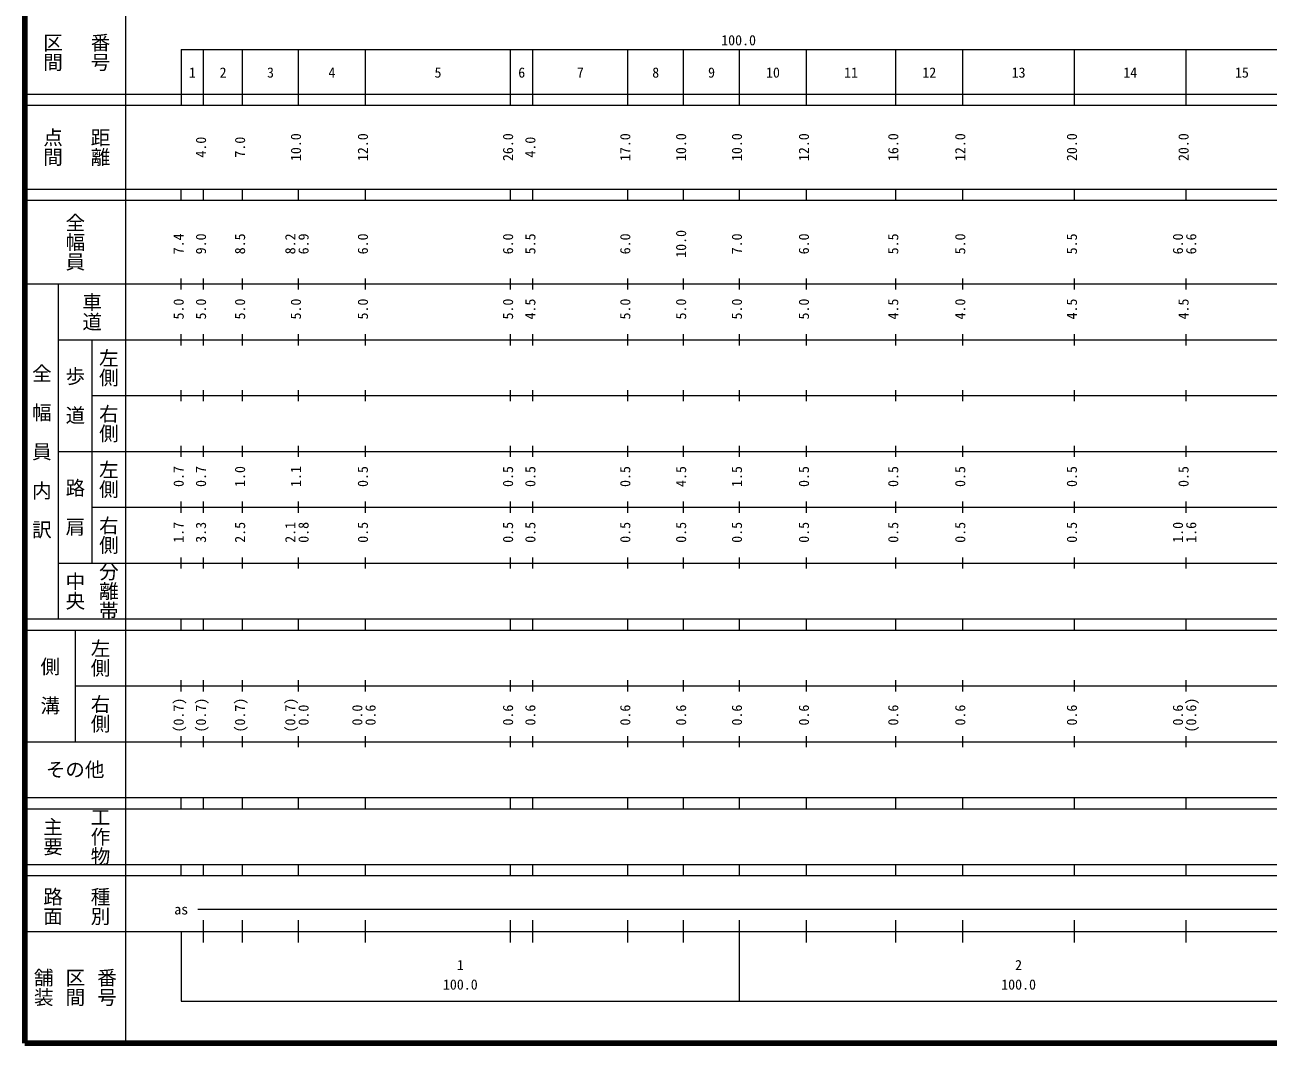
# Model space of a CAD drawing. Units: millimetres on the paper, enlarged 1000 times. Extents: x 40000 to 680000, y 20000 to 380000.
# Drawn here: x 40000 to 262699, y 20000 to 202409 of the extents above; entities that cross this region are included whole.
import ezdxf
from ezdxf.enums import TextEntityAlignment as Align

# ---------------------------------------------------------------- set-up
doc = ezdxf.new("R2010")
doc.units = ezdxf.units.MM
doc.header["$LTSCALE"] = 1000
doc.layers.add('M-TTL', color=2, linetype='Continuous', lineweight=140)
doc.layers.add('M-TTL-BAND', color=7, linetype='Continuous', lineweight=13)
doc.styles.add('@ＭＳ ゴシック', font='')
doc.styles.add('ＭＳ ゴシック', font='')
doc.styles.get('@ＭＳ ゴシック').set_extended_font_data('@MS Gothic')
doc.styles.get('ＭＳ ゴシック').set_extended_font_data('MS Gothic')

msp = doc.modelspace()

# ---------------------------------------------------------------- linework, layer by layer
at = {"layer": 'M-TTL'}
for p, q in [((40000, 380000), (40000, 20000)), ((40000, 20000), (680000, 20000))]:
    msp.add_line(p, q, dxfattribs=at)
at = {"layer": 'M-TTL-BAND'}
for p, q in [((58000, 370000), (58000, 20000)), ((68000, 198000), (579000, 198000)), ((68000, 198000), (68000, 188000)), ((72000, 188000), (72000, 198000)), ((79000, 188000), (79000, 198000)), ((89000, 188000), (89000, 198000)), ((101000, 188000), (101000, 198000)), ((127000, 188000), (127000, 198000)), ((131000, 188000), (131000, 198000)), ((148000, 188000), (148000, 198000)), ((158000, 188000), (158000, 198000)), ((168000, 188000), (168000, 198000)), ((180000, 188000), (180000, 198000)), ((196000, 188000), (196000, 198000)), ((208000, 188000), (208000, 198000)), ((228000, 188000), (228000, 198000)), ((248000, 188000), (248000, 198000)), ((40000, 190000), (579000, 190000)), ((40000, 188000), (579000, 188000)), ((40000, 173000), (579000, 173000)), ((68000, 171000), (68000, 173000)), ((72000, 171000), (72000, 173000)), ((79000, 171000), (79000, 173000)), ((89000, 171000), (89000, 173000)), ((101000, 171000), (101000, 173000)), ((127000, 171000), (127000, 173000)), ((131000, 171000), (131000, 173000)), ((148000, 171000), (148000, 173000)), ((158000, 171000), (158000, 173000)), ((168000, 171000), (168000, 173000)), ((180000, 171000), (180000, 173000)), ((196000, 171000), (196000, 173000)), ((208000, 171000), (208000, 173000)), ((228000, 171000), (228000, 173000)), ((248000, 171000), (248000, 173000)), ((40000, 171000), (579000, 171000)), ((40000, 156000), (579000, 156000)), ((46000, 96000), (46000, 156000)), ((68000, 155000), (68000, 157000)), ((72000, 155000), (72000, 157000)), ((79000, 155000), (79000, 157000)), ((89000, 155000), (89000, 157000)), ((101000, 155000), (101000, 157000)), ((127000, 155000), (127000, 157000)), ((131000, 155000), (131000, 157000)), ((148000, 155000), (148000, 157000)), ((158000, 155000), (158000, 157000)), ((168000, 155000), (168000, 157000)), ((180000, 155000), (180000, 157000)), ((196000, 155000), (196000, 157000)), ((208000, 155000), (208000, 157000)), ((228000, 155000), (228000, 157000)), ((248000, 155000), (248000, 157000)), ((68000, 145000), (68000, 147000)), ((72000, 145000), (72000, 147000)), ((79000, 145000), (79000, 147000)), ((89000, 145000), (89000, 147000)), ((101000, 145000), (101000, 147000)), ((127000, 145000), (127000, 147000)), ((131000, 145000), (131000, 147000)), ((148000, 145000), (148000, 147000)), ((158000, 145000), (158000, 147000)), ((168000, 145000), (168000, 147000)), ((180000, 145000), (180000, 147000)), ((196000, 145000), (196000, 147000)), ((208000, 145000), (208000, 147000)), ((228000, 145000), (228000, 147000)), ((248000, 145000), (248000, 147000)), ((46000, 146000), (579000, 146000)), ((52000, 146000), (52000, 106000)), ((52000, 136000), (579000, 136000)), ((68000, 135000), (68000, 137000)), ((72000, 135000), (72000, 137000)), ((79000, 135000), (79000, 137000)), ((89000, 135000), (89000, 137000)), ((101000, 135000), (101000, 137000)), ((127000, 135000), (127000, 137000)), ((131000, 135000), (131000, 137000)), ((148000, 135000), (148000, 137000)), ((158000, 135000), (158000, 137000)), ((168000, 135000), (168000, 137000)), ((180000, 135000), (180000, 137000)), ((196000, 135000), (196000, 137000)), ((208000, 135000), (208000, 137000)), ((228000, 135000), (228000, 137000)), ((248000, 135000), (248000, 137000)), ((68000, 125000), (68000, 127000)), ((72000, 125000), (72000, 127000)), ((79000, 125000), (79000, 127000)), ((89000, 125000), (89000, 127000)), ((101000, 125000), (101000, 127000)), ((127000, 125000), (127000, 127000)), ((131000, 125000), (131000, 127000)), ((148000, 125000), (148000, 127000)), ((158000, 125000), (158000, 127000)), ((168000, 125000), (168000, 127000)), ((180000, 125000), (180000, 127000)), ((196000, 125000), (196000, 127000)), ((208000, 125000), (208000, 127000)), ((228000, 125000), (228000, 127000)), ((248000, 125000), (248000, 127000)), ((46000, 126000), (579000, 126000)), ((52000, 116000), (579000, 116000)), ((68000, 115000), (68000, 117000)), ((72000, 115000), (72000, 117000)), ((79000, 115000), (79000, 117000)), ((89000, 115000), (89000, 117000)), ((101000, 115000), (101000, 117000)), ((127000, 115000), (127000, 117000)), ((131000, 115000), (131000, 117000)), ((148000, 115000), (148000, 117000)), ((158000, 115000), (158000, 117000)), ((168000, 115000), (168000, 117000)), ((180000, 115000), (180000, 117000)), ((196000, 115000), (196000, 117000)), ((208000, 115000), (208000, 117000)), ((228000, 115000), (228000, 117000)), ((248000, 115000), (248000, 117000)), ((68000, 105000), (68000, 107000)), ((72000, 105000), (72000, 107000)), ((79000, 105000), (79000, 107000)), ((89000, 105000), (89000, 107000)), ((101000, 105000), (101000, 107000)), ((127000, 105000), (127000, 107000)), ((131000, 105000), (131000, 107000)), ((148000, 105000), (148000, 107000)), ((158000, 105000), (158000, 107000)), ((168000, 105000), (168000, 107000)), ((180000, 105000), (180000, 107000)), ((196000, 105000), (196000, 107000)), ((208000, 105000), (208000, 107000)), ((228000, 105000), (228000, 107000)), ((248000, 105000), (248000, 107000)), ((46000, 106000), (579000, 106000)), ((40000, 96000), (579000, 96000)), ((68000, 94000), (68000, 96000)), ((72000, 94000), (72000, 96000)), ((79000, 94000), (79000, 96000)), ((89000, 94000), (89000, 96000)), ((101000, 94000), (101000, 96000)), ((127000, 94000), (127000, 96000)), ((131000, 94000), (131000, 96000)), ((148000, 94000), (148000, 96000)), ((158000, 94000), (158000, 96000)), ((168000, 94000), (168000, 96000)), ((180000, 94000), (180000, 96000)), ((196000, 94000), (196000, 96000)), ((208000, 94000), (208000, 96000)), ((228000, 94000), (228000, 96000)), ((248000, 94000), (248000, 96000)), ((40000, 94000), (579000, 94000)), ((49000, 94000), (49000, 74000)), ((68000, 83000), (68000, 85000)), ((72000, 83000), (72000, 85000)), ((79000, 83000), (79000, 85000)), ((89000, 83000), (89000, 85000)), ((101000, 83000), (101000, 85000)), ((127000, 83000), (127000, 85000)), ((131000, 83000), (131000, 85000)), ((148000, 83000), (148000, 85000)), ((158000, 83000), (158000, 85000)), ((168000, 83000), (168000, 85000)), ((180000, 83000), (180000, 85000)), ((196000, 83000), (196000, 85000)), ((208000, 83000), (208000, 85000)), ((228000, 83000), (228000, 85000)), ((248000, 83000), (248000, 85000)), ((49000, 84000), (579000, 84000)), ((40000, 74000), (579000, 74000)), ((68000, 73000), (68000, 75000)), ((72000, 73000), (72000, 75000)), ((79000, 73000), (79000, 75000)), ((89000, 73000), (89000, 75000)), ((101000, 73000), (101000, 75000)), ((127000, 73000), (127000, 75000)), ((131000, 73000), (131000, 75000)), ((148000, 73000), (148000, 75000)), ((158000, 73000), (158000, 75000)), ((168000, 73000), (168000, 75000)), ((180000, 73000), (180000, 75000)), ((196000, 73000), (196000, 75000)), ((208000, 73000), (208000, 75000)), ((228000, 73000), (228000, 75000)), ((248000, 73000), (248000, 75000)), ((40000, 64000), (579000, 64000)), ((68000, 62000), (68000, 64000)), ((72000, 62000), (72000, 64000)), ((79000, 62000), (79000, 64000)), ((89000, 62000), (89000, 64000)), ((101000, 62000), (101000, 64000)), ((127000, 62000), (127000, 64000)), ((131000, 62000), (131000, 64000)), ((148000, 62000), (148000, 64000)), ((158000, 62000), (158000, 64000)), ((168000, 62000), (168000, 64000)), ((180000, 62000), (180000, 64000)), ((196000, 62000), (196000, 64000)), ((208000, 62000), (208000, 64000)), ((228000, 62000), (228000, 64000)), ((248000, 62000), (248000, 64000)), ((40000, 62000), (579000, 62000)), ((40000, 52000), (579000, 52000)), ((68000, 50000), (68000, 52000)), ((72000, 50000), (72000, 52000)), ((79000, 50000), (79000, 52000)), ((89000, 50000), (89000, 52000)), ((101000, 50000), (101000, 52000)), ((127000, 50000), (127000, 52000)), ((131000, 50000), (131000, 52000)), ((148000, 50000), (148000, 52000)), ((158000, 50000), (158000, 52000)), ((168000, 50000), (168000, 52000)), ((180000, 50000), (180000, 52000)), ((196000, 50000), (196000, 52000)), ((208000, 50000), (208000, 52000)), ((228000, 50000), (228000, 52000)), ((248000, 50000), (248000, 52000)), ((40000, 50000), (579000, 50000)), ((71000, 44000), (560000, 44000)), ((72000, 38000), (72000, 42000)), ((79000, 38000), (79000, 42000)), ((89000, 38000), (89000, 42000)), ((101000, 38000), (101000, 42000)), ((127000, 38000), (127000, 42000)), ((131000, 38000), (131000, 42000)), ((148000, 38000), (148000, 42000)), ((158000, 38000), (158000, 42000)), ((168000, 27500), (168000, 42000)), ((180000, 38000), (180000, 42000)), ((196000, 38000), (196000, 42000)), ((208000, 38000), (208000, 42000)), ((228000, 38000), (228000, 42000)), ((248000, 38000), (248000, 42000)), ((40000, 40000), (579000, 40000)), ((68000, 40000), (68000, 27500)), ((68000, 27500), (579000, 27500))]:
    msp.add_line(p, q, dxfattribs=at)

# ---------------------------------------------------------------- texts
at = {"layer": 'M-TTL-BAND', "style": '@ＭＳ ゴシック'}
for s, p in [('区間', (45000, 197500)), ('番号', (53500, 197500)), ('点間', (45000, 180500)), ('距離', (53500, 180500)), ('全幅員', (49000, 163500)), ('車道', (52000, 151000)), ('左側', (55000, 141000)), ('全\u3000幅\u3000員\u3000内\u3000訳', (43000, 126000)), ('歩\u3000道', (49000, 136000)), ('右側', (55000, 131000)), ('左側', (55000, 121000)), ('路\u3000肩', (49000, 116000)), ('右側', (55000, 111000)), ('分離帯', (55000, 101000)), ('中央', (49000, 101000)), ('左側', (53500, 89000)), ('側\u3000溝', (44500, 84000)), ('右側', (53500, 79000)), ('主要', (45000, 57000)), ('工作物', (53500, 57000)), ('路面', (45000, 44500)), ('種別', (53500, 44500)), ('舗装', (43333, 30000)), ('区間', (49000, 30000)), ('番号', (54667, 30000))]:
    msp.add_text(s, height=2566, rotation=270, dxfattribs=at).set_placement(p, align=Align.MIDDLE_CENTER)
at = {"layer": 'M-TTL-BAND', "style": 'ＭＳ ゴシック'}
for s, p in [('100.0', (167844, 198195)), ('1', (70000, 192405)), ('2', (75500, 192405)), ('3', (84000, 192405)), ('4', (95000, 192405)), ('5', (114000, 192405)), ('6', (129000, 192405)), ('7', (139500, 192405)), ('8', (153000, 192405)), ('9', (163000, 192405)), ('10', (174000, 192405)), ('11', (188000, 192405)), ('12', (202000, 192405)), ('13', (218000, 192405)), ('14', (238000, 192405)), ('15', (258000, 192405)), ('as', (68000, 42500)), ('1', (118000, 32523)), ('2', (218000, 32523)), ('100.0', (118000, 29033)), ('100.0', (218000, 29033))]:
    msp.add_text(s, height=1833, dxfattribs=at).set_placement(p, align=Align.BOTTOM_CENTER)
for s, p in [('10.0', (90000, 180500)), ('12.0', (102000, 180500)), ('26.0', (128000, 180500)), ('17.0', (149000, 180500)), ('10.0', (159000, 180500)), ('10.0', (169000, 180500)), ('12.0', (181000, 180500)), ('16.0', (197000, 180500)), ('12.0', (209000, 180500)), ('20.0', (229000, 180500)), ('20.0', (249000, 180500)), ('4.0', (73000, 180500)), ('7.0', (80000, 180500)), ('4.0', (132000, 180500)), ('7.4', (69000, 163174)), ('9.0', (73000, 163174)), ('8.5', (80000, 163174)), ('8.2', (89000, 163174)), ('6.9', (91370, 163174)), ('6.0', (102000, 163174)), ('6.0', (128000, 163174)), ('5.5', (132000, 163174)), ('6.0', (149000, 163174)), ('10.0', (159000, 163174)), ('7.0', (169000, 163174)), ('6.0', (181000, 163174)), ('5.5', (197000, 163174)), ('5.0', (209000, 163174)), ('5.5', (229000, 163174)), ('6.0', (248000, 163174)), ('6.6', (250370, 163174)), ('5.0', (69000, 151500)), ('5.0', (73000, 151500)), ('5.0', (80000, 151500)), ('5.0', (90000, 151500)), ('5.0', (102000, 151500)), ('5.0', (128000, 151500)), ('4.5', (132000, 151500)), ('5.0', (149000, 151500)), ('5.0', (159000, 151500)), ('5.0', (169000, 151500)), ('5.0', (181000, 151500)), ('4.5', (197000, 151500)), ('4.0', (209000, 151500)), ('4.5', (229000, 151500)), ('4.5', (249000, 151500)), ('0.7', (69000, 121500)), ('0.7', (73000, 121500)), ('1.0', (80000, 121500)), ('1.1', (90000, 121500)), ('0.5', (102000, 121500)), ('0.5', (128000, 121500)), ('0.5', (132000, 121500)), ('0.5', (149000, 121500)), ('4.5', (159000, 121500)), ('1.5', (169000, 121500)), ('0.5', (181000, 121500)), ('0.5', (197000, 121500)), ('0.5', (209000, 121500)), ('0.5', (229000, 121500)), ('0.5', (249000, 121500)), ('1.7', (69000, 111500)), ('3.3', (73000, 111500)), ('2.5', (80000, 111500)), ('2.1', (89000, 111500)), ('0.8', (91370, 111500)), ('0.5', (102000, 111500)), ('0.5', (128000, 111500)), ('0.5', (132000, 111500)), ('0.5', (149000, 111500)), ('0.5', (159000, 111500)), ('0.5', (169000, 111500)), ('0.5', (181000, 111500)), ('0.5', (197000, 111500)), ('0.5', (209000, 111500)), ('0.5', (229000, 111500)), ('1.0', (248000, 111500)), ('1.6', (250370, 111500)), ('(0.7)', (69000, 78764)), ('(0.7)', (73000, 78764)), ('(0.7)', (80000, 78764)), ('(0.7)', (89000, 78764)), ('0.0', (91370, 78764)), ('0.0', (101000, 78764)), ('0.6', (103370, 78764)), ('0.6', (128000, 78764)), ('0.6', (132000, 78764)), ('0.6', (149000, 78764)), ('0.6', (159000, 78764)), ('0.6', (169000, 78764)), ('0.6', (181000, 78764)), ('0.6', (197000, 78764)), ('0.6', (209000, 78764)), ('0.6', (229000, 78764)), ('0.6', (248000, 78764)), ('(0.6)', (250370, 78764))]:
    msp.add_text(s, height=1833, rotation=90, dxfattribs=at).set_placement(p, align=Align.BOTTOM_CENTER)
msp.add_text('その他', height=2566, dxfattribs=at).set_placement((49000, 69000), align=Align.MIDDLE_CENTER)

doc.saveas('drawing.dxf')
